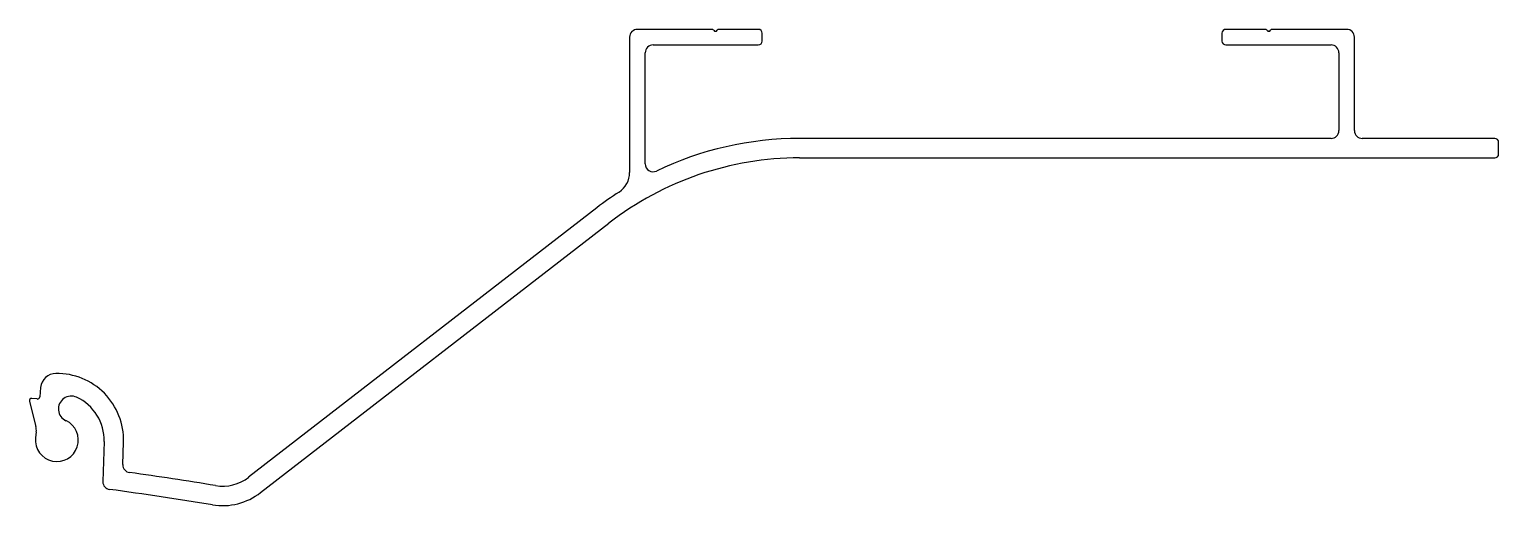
# Model space of a CAD drawing. Extents: x 3159 to 3347, y 1302 to 1363.
import ezdxf

# ---------------------------------------------------------------- set-up
doc = ezdxf.new("R2010")
doc.units = 0
doc.layers.get('0').update_dxf_attribs({"linetype": 'CONTINUOUS'})

msp = doc.modelspace()

# ---------------------------------------------------------------- linework, layer by layer
for p, q in [((3235.99, 1361.78), (3235.99, 1344.41)), ((3246.55, 1362.78), (3236.99, 1362.78)), ((3252.49, 1362.78), (3247.42, 1362.78)), ((3252.99, 1361.28), (3252.99, 1362.28)), ((3311.99, 1362.28), (3311.99, 1361.28)), ((3317.55, 1362.78), (3312.49, 1362.78)), ((3327.99, 1362.78), (3318.42, 1362.78)), ((3328.99, 1349.78), (3328.99, 1361.78)), ((3237.99, 1345.5), (3237.99, 1359.78)), ((3238.99, 1360.78), (3252.49, 1360.78)), ((3312.49, 1360.78), (3325.99, 1360.78)), ((3326.99, 1359.78), (3326.99, 1349.78)), ((3325.99, 1348.78), (3257.8, 1348.78)), ((3346.99, 1348.78), (3329.99, 1348.78)), ((3347.49, 1346.78), (3347.49, 1348.28)), ((3257.8, 1346.28), (3346.99, 1346.28)), ((3231.79, 1339.89), (3187.1, 1305.31)), ((3188.63, 1303.33), (3233.32, 1337.91)), ((3160.41, 1316.81), (3160.29, 1315.61)), ((3158.98, 1315.04), (3159.79, 1311.83)), ((3159.97, 1315.35), (3159.3, 1315.41)), ((3159.97, 1315.35), (3159.97, 1315.35)), ((3159.85, 1311.14), (3159.77, 1310.34)), ((3168.55, 1309.89), (3168.4, 1304.75)), ((3168.55, 1309.89), (3168.55, 1309.89)), ((3170.96, 1306.92), (3171.05, 1309.81)), ((3170.96, 1306.92), (3170.96, 1306.92))]:
    msp.add_line(p, q)
for centre, radius, start, end in [((3236.99, 1361.78), 1, 90, 180), ((3246.55, 1362.53), 0.25, 30.0894, 90), ((3246.99, 1362.78), 0.25, 209.9107, 330), ((3247.42, 1362.53), 0.25, 89.9999, 150), ((3252.49, 1362.28), 0.5, 0, 90), ((3252.49, 1361.28), 0.5, 270, 0), ((3312.49, 1362.28), 0.5, 90, 180), ((3312.49, 1361.28), 0.5, 180, 270), ((3317.55, 1362.53), 0.25, 30.0894, 90), ((3317.99, 1362.78), 0.25, 209.9107, 330), ((3318.42, 1362.53), 0.25, 89.9999, 150), ((3327.99, 1361.78), 1, 0, 90), ((3238.99, 1359.78), 1, 90, 180), ((3325.99, 1359.78), 1, 0, 90), ((3257.8, 1306.28), 42.5, 90, 115.626), ((3325.99, 1349.78), 1, 270, 0), ((3329.99, 1349.78), 1, 180, 270), ((3346.99, 1348.28), 0.5, 0, 90), ((3257.8, 1306.28), 40, 90, 127.73), ((3346.99, 1346.78), 0.5, 270, 0), ((3232.99, 1344.41), 3, 303.0488, 0), ((3238.99, 1345.5), 1, 180, 295.626), ((3257.8, 1306.28), 42.5, 123.0488, 127.732), ((3162.4, 1316.62), 2, 90.875, 174.3171), ((3162.5, 1310.07), 8.55, 358.3, 90.875), ((3159.27, 1315.11), 0.3, 84.3, 194.3), ((3160, 1315.64), 0.3, 264.3, 354.4202), ((3164.34, 1314.06), 1.65, 65.3047, 245.3047), ((3162.5, 1310.07), 6.05, 358.3, 65.3), ((3162.5, 1310.07), 2.75, 174.345, 65.2944), ((3157.86, 1311.34), 2, 354.3, 14.3), ((3171.96, 1306.89), 1, 178.3, 262.0513), ((3169.4, 1304.72), 1, 178.3, 262.2214), ((3102.15, 808.26), 502.5, 80.7579, 82.0293), ((3183.74, 1309.66), 5.5, 260.7296, 307.73), ((3102.15, 808.26), 500, 80.7573, 82.2857), ((3183.74, 1309.66), 8, 260.7808, 307.73)]:
    msp.add_arc(centre, radius, start, end)

doc.saveas('drawing.dxf')
